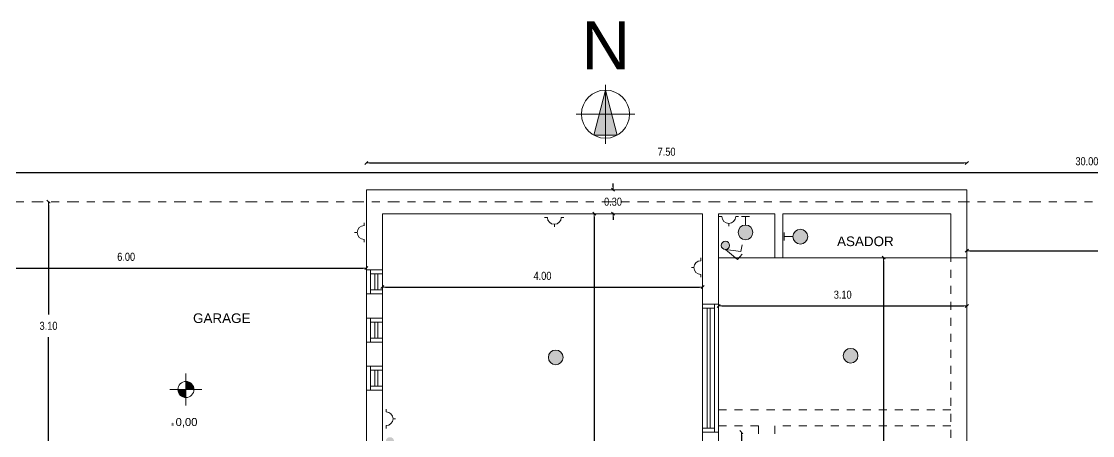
# Model space of a CAD drawing. Header units: millimetres. Extents: x 337 to 1167, y 242 to 575.
# Drawn here: x 541.02 to 554.4, y 252.67 to 257.84 of the extents above; entities that cross this region are included whole.
import ezdxf
from ezdxf.enums import TextEntityAlignment as Align

# ---------------------------------------------------------------- set-up
doc = ezdxf.new("R2010")
doc.units = ezdxf.units.MM
doc.linetypes.add('bein_line', pattern=[0.08, 0.04, -0.04])
doc.linetypes.add('EJE', pattern=[0.205, 0.145, -0.03, 0, -0.03])
doc.layers.get('0').update_dxf_attribs({"lineweight": 5})
doc.layers.get('Defpoints').update_dxf_attribs({"lineweight": 5})
for name, color, linetype, lineweight in [('01', 1, 'Continuous', 5), ('cotas', 7, 'Continuous', 5), ('MUROS', 4, 'Continuous', 20), ('PRESENTACION ANTEPROYECTO', 7, 'Continuous', 5), ('trama', 9, 'Continuous', 25)]:
    doc.layers.add(name, color=color, linetype=linetype, lineweight=lineweight)
doc.styles.add('GENERATED_STYLE_13', font='')
doc.styles.add('GENERATED_STYLE_14', font='arial.ttf')
doc.styles.get('GENERATED_STYLE_13').set_extended_font_data('Arial Narrow Occidental')
doc.dimstyles.new('Dimstyle_92', dxfattribs={"dimtxt": 0.1, "dimasz": 0.038, "dimexe": 0.18, "dimexo": 0, "dimgap": 0.09, "dimtad": 1, "dimtih": 1, "dimtoh": 1, "dimzin": 0, "dimdsep": 46, "dimtxsty": 'GENERATED_STYLE_13', "dimblk": 'ARROWHEAD_6', "dimblk1": 'ARROWHEAD_6', "dimblk2": 'ARROWHEAD_6', "dimcen": 0.09, "dimse1": 1, "dimse2": 1, "dimclrd": 252, "dimclre": 252, "dimclrt": 252, "dimadec": 0, "dimazin": 0, "dimtfac": 1, "dimtdec": 4, "dimtmove": 0, "dimatfit": 3, "dimfxl": 1, "dimtolj": 1, "dimtzin": 0, "dimarcsym": 0})

# ---------------------------------------------------------------- blocks, each defined once
blk = doc.blocks.new('ARROWHEAD_6')
at = {"color": 0, "linetype": 'Continuous'}
for p, q in [((0, 0), (-1, 0)), ((-0.5, -0.5), (0.5, 0.5))]:
    blk.add_line(p, q, dxfattribs=at)
blk = doc.blocks.new('*D338')
at = {"layer": 'cotas', "color": 252, "lineweight": -2, "transparency": 16777216}
blk.add_line((545.57, 254.522), (549.494, 254.522), dxfattribs=at)
at = {"layer": 'Defpoints', "color": 0, "transparency": 16777216}
for p in [(545.532, 255.438), (549.532, 255.438), (549.532, 254.522)]:
    blk.add_point(p, dxfattribs=at)
at = {"layer": 'cotas', "color": 252, "lineweight": -2, "transparency": 16777216, "xscale": 0.03800000000000001, "yscale": 0.03800000000000001, "zscale": 0.03800000000000001, "rotation": 180}
blk.add_blockref('ARROWHEAD_6', (545.532, 254.522), dxfattribs=at)
at = {"layer": 'cotas', "color": 252, "lineweight": -2, "transparency": 16777216, "xscale": 0.03800000000000001, "yscale": 0.03800000000000001, "zscale": 0.03800000000000001}
blk.add_blockref('ARROWHEAD_6', (549.532, 254.522), dxfattribs=at)
at = {"layer": 'cotas', "color": 252, "transparency": 16777216, "insert": (547.532, 254.662), "char_height": 0.1, "attachment_point": 5, "style": 'GENERATED_STYLE_13'}
blk.add_mtext('\\A1;4.00', dxfattribs=at)
blk = doc.blocks.new('*D335')
at = {"layer": 'cotas', "color": 252, "lineweight": -2, "transparency": 16777216}
for p, q in [((548.413, 255.776), (548.413, 255.814)), ((548.413, 255.738), (548.413, 255.728)), ((548.413, 255.438), (548.413, 255.448)), ((548.413, 255.4), (548.413, 255.362))]:
    blk.add_line(p, q, dxfattribs=at)
at = {"layer": 'Defpoints', "color": 0, "transparency": 16777216}
for p in [(548.413, 255.738), (549.332, 255.738), (549.332, 255.438)]:
    blk.add_point(p, dxfattribs=at)
at = {"layer": 'cotas', "color": 252, "lineweight": -2, "transparency": 16777216, "xscale": 0.03800000000000001, "yscale": 0.03800000000000001, "zscale": 0.03800000000000001}
for p, rotation in [((548.413, 255.738), 270), ((548.413, 255.438), 90)]:
    blk.add_blockref('ARROWHEAD_6', p, dxfattribs=dict(at, rotation=rotation))
at = {"layer": 'cotas', "color": 252, "transparency": 16777216, "insert": (548.413, 255.588), "char_height": 0.1, "attachment_point": 5, "style": 'GENERATED_STYLE_13'}
blk.add_mtext('\\A1;0.30', dxfattribs=at)
blk = doc.blocks.new('*D358')
at = {"layer": 'cotas', "color": 252, "lineweight": -2, "transparency": 16777216}
for p, q in [((548.179, 255.4), (548.179, 252.103)), ((548.179, 248.526), (548.179, 251.823))]:
    blk.add_line(p, q, dxfattribs=at)
at = {"layer": 'Defpoints', "color": 0, "transparency": 16777216}
for p in [(545.532, 255.438), (547.632, 248.488), (548.179, 248.488)]:
    blk.add_point(p, dxfattribs=at)
at = {"layer": 'cotas', "color": 252, "lineweight": -2, "transparency": 16777216, "xscale": 0.03800000000000001, "yscale": 0.03800000000000001, "zscale": 0.03800000000000001}
for p, rotation in [((548.179, 255.438), 90), ((548.179, 248.488), 270)]:
    blk.add_blockref('ARROWHEAD_6', p, dxfattribs=dict(at, rotation=rotation))
at = {"layer": 'cotas', "color": 252, "transparency": 16777216, "insert": (548.179, 251.963), "char_height": 0.1, "attachment_point": 5, "style": 'GENERATED_STYLE_13'}
blk.add_mtext('\\A1;6.95', dxfattribs=at)
blk = doc.blocks.new('*D359')
at = {"layer": 'cotas', "color": 252, "lineweight": -2, "transparency": 16777216}
blk.add_line((549.77, 254.287), (552.794, 254.287), dxfattribs=at)
at = {"layer": 'Defpoints', "color": 0, "transparency": 16777216}
for p in [(549.732, 254.888), (552.832, 254.888), (552.832, 254.287)]:
    blk.add_point(p, dxfattribs=at)
at = {"layer": 'cotas', "color": 252, "lineweight": -2, "transparency": 16777216, "xscale": 0.03800000000000001, "yscale": 0.03800000000000001, "zscale": 0.03800000000000001, "rotation": 180}
blk.add_blockref('ARROWHEAD_6', (549.732, 254.287), dxfattribs=at)
at = {"layer": 'cotas', "color": 252, "lineweight": -2, "transparency": 16777216, "xscale": 0.03800000000000001, "yscale": 0.03800000000000001, "zscale": 0.03800000000000001}
blk.add_blockref('ARROWHEAD_6', (552.832, 254.287), dxfattribs=at)
at = {"layer": 'cotas', "color": 252, "transparency": 16777216, "insert": (551.282, 254.427), "char_height": 0.1, "attachment_point": 5, "style": 'GENERATED_STYLE_13'}
blk.add_mtext('\\A1;3.10', dxfattribs=at)
blk = doc.blocks.new('OBJECT_353', base_point=(119.823, 245.494))
at = {"layer": 'PRESENTACION ANTEPROYECTO'}
blk.add_hatch(color=7, dxfattribs=at).paths.add_polyline_path([(119.97, 245.233), (119.823, 245.794), (119.676, 245.233)], flags=0)
at = {"layer": 'PRESENTACION ANTEPROYECTO', "color": 7, "linetype": 'Continuous'}
for p, q in [((119.676, 245.233), (119.823, 245.794)), ((119.823, 245.859), (119.823, 245.123)), ((119.823, 245.794), (119.97, 245.233)), ((119.455, 245.494), (120.191, 245.494)), ((119.97, 245.233), (119.676, 245.233))]:
    blk.add_line(p, q, dxfattribs=at)
blk.add_circle((119.823, 245.494), 0.3, dxfattribs=at)
at = {"layer": 'PRESENTACION ANTEPROYECTO', "color": 7, "style": 'GENERATED_STYLE_14'}
blk.add_attdef('txt', text='', height=0.6, dxfattribs=at).set_placement((119.826, 245.872), align=Align.BOTTOM_CENTER)
blk = doc.blocks.new('*D360')
at = {"layer": 'cotas', "color": 252, "lineweight": -2, "transparency": 16777216}
for p, q in [((551.793, 254.85), (551.793, 251.928)), ((551.793, 248.726), (551.793, 251.648))]:
    blk.add_line(p, q, dxfattribs=at)
at = {"layer": 'Defpoints', "color": 0, "transparency": 16777216}
for p in [(552.832, 254.888), (551.793, 248.688), (552.832, 248.688)]:
    blk.add_point(p, dxfattribs=at)
at = {"layer": 'cotas', "color": 252, "lineweight": -2, "transparency": 16777216, "xscale": 0.03800000000000001, "yscale": 0.03800000000000001, "zscale": 0.03800000000000001}
for p, rotation in [((551.793, 254.888), 90), ((551.793, 248.688), 270)]:
    blk.add_blockref('ARROWHEAD_6', p, dxfattribs=dict(at, rotation=rotation))
at = {"layer": 'cotas', "color": 252, "transparency": 16777216, "insert": (551.793, 251.788), "char_height": 0.1, "attachment_point": 5, "style": 'GENERATED_STYLE_13'}
blk.add_mtext('\\A1;6.20', dxfattribs=at)
blk = doc.blocks.new('*D362')
at = {"layer": 'cotas', "color": 252, "lineweight": -2, "transparency": 16777216}
blk.add_line((539.37, 254.76), (545.294, 254.76), dxfattribs=at)
at = {"layer": 'Defpoints', "color": 0, "transparency": 16777216}
for p in [(545.332, 255.588), (539.332, 255.188), (545.332, 254.76)]:
    blk.add_point(p, dxfattribs=at)
at = {"layer": 'cotas', "color": 252, "lineweight": -2, "transparency": 16777216, "xscale": 0.03800000000000001, "yscale": 0.03800000000000001, "zscale": 0.03800000000000001, "rotation": 180}
blk.add_blockref('ARROWHEAD_6', (539.332, 254.76), dxfattribs=at)
at = {"layer": 'cotas', "color": 252, "lineweight": -2, "transparency": 16777216, "xscale": 0.03800000000000001, "yscale": 0.03800000000000001, "zscale": 0.03800000000000001}
blk.add_blockref('ARROWHEAD_6', (545.332, 254.76), dxfattribs=at)
at = {"layer": 'cotas', "color": 252, "transparency": 16777216, "insert": (542.332, 254.9), "char_height": 0.1, "attachment_point": 5, "style": 'GENERATED_STYLE_13'}
blk.add_mtext('\\A1;6.00', dxfattribs=at)
blk = doc.blocks.new('*D363')
at = {"layer": 'cotas', "color": 252, "lineweight": -2, "transparency": 16777216}
for p, q in [((550.016, 252.672), (550.016, 252.151)), ((550.016, 251.35), (550.016, 251.871))]:
    blk.add_line(p, q, dxfattribs=at)
at = {"layer": 'Defpoints', "color": 0, "transparency": 16777216}
for p in [(549.732, 252.71), (549.732, 251.312), (550.016, 251.312)]:
    blk.add_point(p, dxfattribs=at)
at = {"layer": 'cotas', "color": 252, "lineweight": -2, "transparency": 16777216, "xscale": 0.03800000000000001, "yscale": 0.03800000000000001, "zscale": 0.03800000000000001}
for p, rotation in [((550.016, 252.71), 90), ((550.016, 251.312), 270)]:
    blk.add_blockref('ARROWHEAD_6', p, dxfattribs=dict(at, rotation=rotation))
at = {"layer": 'cotas', "color": 252, "transparency": 16777216, "insert": (550.016, 252.011), "char_height": 0.1, "attachment_point": 5, "style": 'GENERATED_STYLE_13'}
blk.add_mtext('\\A1;1.40', dxfattribs=at)
blk = doc.blocks.new('*D371')
at = {"layer": 'cotas', "color": 252, "lineweight": -2, "transparency": 16777216}
blk.add_line((552.87, 254.976), (569.294, 254.976), dxfattribs=at)
at = {"layer": 'Defpoints', "color": 0, "transparency": 16777216}
for p in [(552.832, 255.588), (569.332, 255.588), (569.332, 254.976)]:
    blk.add_point(p, dxfattribs=at)
at = {"layer": 'cotas', "color": 252, "lineweight": -2, "transparency": 16777216, "xscale": 0.03800000000000001, "yscale": 0.03800000000000001, "zscale": 0.03800000000000001, "rotation": 180}
blk.add_blockref('ARROWHEAD_6', (552.832, 254.976), dxfattribs=at)
at = {"layer": 'cotas', "color": 252, "lineweight": -2, "transparency": 16777216, "xscale": 0.03800000000000001, "yscale": 0.03800000000000001, "zscale": 0.03800000000000001}
blk.add_blockref('ARROWHEAD_6', (569.332, 254.976), dxfattribs=at)
at = {"layer": 'cotas', "color": 252, "transparency": 16777216, "insert": (561.082, 255.116), "char_height": 0.1, "attachment_point": 5, "style": 'GENERATED_STYLE_13'}
blk.add_mtext('\\A1;16.50', dxfattribs=at)
blk = doc.blocks.new('*D372')
at = {"layer": 'cotas', "color": 252, "lineweight": -2, "transparency": 16777216}
blk.add_line((545.37, 256.072), (552.794, 256.072), dxfattribs=at)
at = {"layer": 'Defpoints', "color": 0, "transparency": 16777216}
for p in [(552.832, 256.072), (545.332, 255.738), (552.832, 255.738)]:
    blk.add_point(p, dxfattribs=at)
at = {"layer": 'cotas', "color": 252, "lineweight": -2, "transparency": 16777216, "xscale": 0.03800000000000001, "yscale": 0.03800000000000001, "zscale": 0.03800000000000001, "rotation": 180}
blk.add_blockref('ARROWHEAD_6', (545.332, 256.072), dxfattribs=at)
at = {"layer": 'cotas', "color": 252, "lineweight": -2, "transparency": 16777216, "xscale": 0.03800000000000001, "yscale": 0.03800000000000001, "zscale": 0.03800000000000001}
blk.add_blockref('ARROWHEAD_6', (552.832, 256.072), dxfattribs=at)
at = {"layer": 'cotas', "color": 252, "transparency": 16777216, "insert": (549.082, 256.212), "char_height": 0.1, "attachment_point": 5, "style": 'GENERATED_STYLE_13'}
blk.add_mtext('\\A1;7.50', dxfattribs=at)
blk = doc.blocks.new('*D373')
at = {"layer": 'cotas', "color": 252, "lineweight": -2, "transparency": 16777216}
blk.add_line((539.37, 255.953), (569.294, 255.953), dxfattribs=at)
at = {"layer": 'Defpoints', "color": 0, "transparency": 16777216}
for p in [(569.332, 255.953), (569.332, 255.588), (539.332, 255.188)]:
    blk.add_point(p, dxfattribs=at)
at = {"layer": 'cotas', "color": 252, "lineweight": -2, "transparency": 16777216, "xscale": 0.03800000000000001, "yscale": 0.03800000000000001, "zscale": 0.03800000000000001, "rotation": 180}
blk.add_blockref('ARROWHEAD_6', (539.332, 255.953), dxfattribs=at)
at = {"layer": 'cotas', "color": 252, "lineweight": -2, "transparency": 16777216, "xscale": 0.03800000000000001, "yscale": 0.03800000000000001, "zscale": 0.03800000000000001}
blk.add_blockref('ARROWHEAD_6', (569.332, 255.953), dxfattribs=at)
at = {"layer": 'cotas', "color": 252, "transparency": 16777216, "insert": (554.332, 256.093), "char_height": 0.1, "attachment_point": 5, "style": 'GENERATED_STYLE_13'}
blk.add_mtext('\\A1;30.00', dxfattribs=at)
blk = doc.blocks.new('*D468')
at = {"layer": 'cotas', "color": 252, "lineweight": -2, "transparency": 16777216}
for p, q in [((541.362, 255.55), (541.362, 254.178)), ((541.362, 252.526), (541.362, 253.898))]:
    blk.add_line(p, q, dxfattribs=at)
at = {"layer": 'Defpoints', "color": 0, "transparency": 16777216}
for p in [(544.673, 255.588), (541.362, 252.488), (544.673, 252.488)]:
    blk.add_point(p, dxfattribs=at)
at = {"layer": 'cotas', "color": 252, "lineweight": -2, "transparency": 16777216, "xscale": 0.03800000000000001, "yscale": 0.03800000000000001, "zscale": 0.03800000000000001}
for p, rotation in [((541.362, 255.588), 90), ((541.362, 252.488), 270)]:
    blk.add_blockref('ARROWHEAD_6', p, dxfattribs=dict(at, rotation=rotation))
at = {"layer": 'cotas', "color": 252, "transparency": 16777216, "insert": (541.362, 254.038), "char_height": 0.1, "attachment_point": 5, "style": 'GENERATED_STYLE_13'}
blk.add_mtext('\\A1;3.10', dxfattribs=at)

msp = doc.modelspace()

# ---------------------------------------------------------------- hatches: boundary and pattern name
at = {"layer": 'trama'}
h = msp.add_hatch(color=256, dxfattribs=at)
h.dxf.hatch_style = 1
h.paths.add_polyline_path([(539.595, 255.507), (539.595, 255.257), (539.659, 255.382)])
h.paths.add_polyline_path([(539.724, 255.507), (539.659, 255.382), (539.724, 255.257)])
h.paths.add_polyline_path([(547.791, 253.644, 1), (547.606, 253.644, 1)])
h.paths.add_polyline_path([(543.105, 251.583, 1), (542.921, 251.583, 1)])
h.paths.add_polyline_path([(544.496, 251.606, 0.70944), (544.332, 251.664, -0.057131), (544.422, 251.516, 0.358569)])
h.paths.add_polyline_path([(544.332, 251.664, 0.169974), (544.312, 251.606, 0.472137), (544.422, 251.516, 0.057131)])
h.paths.add_polyline_path([(543.854, 252.141, 1), (543.75, 252.141, 1)])
h.paths.add_polyline_path([(542.02, 249.657, 1), (542.204, 249.657, 1)])
h.paths.add_polyline_path([(542.866, 248.933, 1), (542.682, 248.933, 1)])
h.paths.add_polyline_path([(542.866, 250.373, 1), (542.682, 250.373, 1)])
h.paths.add_polyline_path([(544.481, 250.163, 1), (544.296, 250.163, 1)])
h.paths.add_polyline_path([(544.291, 250.756), (544.166, 250.692), (544.416, 250.692)])
h.paths.add_polyline_path([(544.416, 250.821), (544.166, 250.821), (544.291, 250.756)])
h.paths.add_polyline_path([(545.219, 250.618, 1), (545.323, 250.618, 1)])
h.paths.add_polyline_path([(547.791, 251.015, 1), (547.606, 251.015, 1)])
h.paths.add_polyline_path([(545.441, 248.756, 1), (545.337, 248.756, 1)])
h.paths.add_polyline_path([(546.745, 248.428, 1), (546.641, 248.428, 1)])
h.paths.add_polyline_path([(547.423, 248.092, 1), (547.238, 248.092, 1)])
h.paths.add_polyline_path([(544.378, 247.038, 1), (544.563, 247.038, 1)])
h.paths.add_polyline_path([(545.308, 247.705, 1), (545.412, 247.705, 1)])
h.paths.add_polyline_path([(546.048, 247.537, 0.101884), (546.036, 247.554), (545.964, 247.554, 0.202322), (545.948, 247.517, 0.820815), (546.048, 247.497)])
h.paths.add_polyline_path([(545.832, 247.162, 0.532696), (545.705, 247.248), (545.692, 247.202), (545.687, 247.153), (545.692, 247.103), (545.699, 247.08, 0.557687)])
h.paths.add_polyline_path([(545.687, 247.153), (545.692, 247.202), (545.705, 247.248, 0.062015), (545.685, 247.237), (545.682, 247.229), (545.673, 247.179), (545.673, 247.127), (545.679, 247.093, 0.064266), (545.699, 247.08), (545.692, 247.103)])
h.paths.add_polyline_path([(545.673, 247.179), (545.682, 247.229), (545.685, 247.237, 0.238368), (545.648, 247.162, 0.215752), (545.679, 247.093), (545.673, 247.127)])
h.paths.add_polyline_path([(546.598, 247.128, 1), (546.413, 247.128, 1)])
h.paths.add_polyline_path([(547.76, 247.23, 1), (547.945, 247.23, 1)])
h.paths.add_polyline_path([(549.455, 247.173, 1), (549.271, 247.173, 1)])
h.paths.add_polyline_path([(549.218, 246.037, 0.370665), (549.139, 246.128), (549.139, 245.946, 0.370665)])
h.paths.add_polyline_path([(549.139, 246.128, 0.459145), (549.033, 246.037, 0.459145), (549.139, 245.946)])
h.paths.add_polyline_path([(551.901, 247.146, 1), (551.717, 247.146, 1)])
h.paths.add_polyline_path([(552.452, 247.374, 1), (552.267, 247.374, 1)])
h.paths.add_polyline_path([(549.52, 248.569, 1), (549.416, 248.569, 1)])
h.paths.add_polyline_path([(551.06, 248.345), (550.995, 248.469), (550.995, 248.22)])
h.paths.add_polyline_path([(551.124, 248.469), (551.06, 248.345), (551.124, 248.22)])
h.paths.add_polyline_path([(551.846, 248.417, 1), (551.95, 248.417, 1)])
h.paths.add_polyline_path([(550.037, 249.408, 1), (549.852, 249.408, 1)])
h.paths.add_polyline_path([(552.98, 247.306, 1), (553.164, 247.306, 1)])
h.paths.add_polyline_path([(552.999, 251.747, 1), (553.184, 251.747, 1)])
h.paths.add_polyline_path([(551.287, 253.665, 1), (551.472, 253.665, 1)])
h.paths.add_polyline_path([(550.845, 255.152, 1), (550.661, 255.152, 1)])
h.paths.add_polyline_path([(545.679, 252.596, 1), (545.575, 252.596, 1)])
h.paths.add_polyline_path([(549.513, 251.994, 1), (549.409, 251.994, 1)])
h.paths.add_polyline_path([(549.765, 255.043, 1), (549.869, 255.043, 1)])
h = msp.add_hatch(color=256, dxfattribs=at)
h.dxf.hatch_style = 1
h.paths.add_polyline_path([(550.161, 255.205, 1), (549.976, 255.205, 1)])

# ---------------------------------------------------------------- linework, layer by layer
at = {"layer": '01'}
for p, q in [((550.068, 255.405), (550.019, 255.405)), ((550.068, 255.297), (550.068, 255.405)), ((550.068, 255.405), (550.118, 255.405)), ((545.303, 255.324), (545.303, 255.289)), ((547.559, 255.393), (547.594, 255.393)), ((547.68, 255.307), (547.68, 255.275)), ((547.766, 255.393), (547.8, 255.393)), ((549.739, 255.402), (549.773, 255.402)), ((549.859, 255.316), (549.859, 255.283)), ((549.945, 255.402), (549.98, 255.402)), ((545.217, 255.204), (545.184, 255.204)), ((550.552, 255.152), (550.552, 255.202)), ((550.661, 255.152), (550.552, 255.152)), ((550.552, 255.152), (550.552, 255.103)), ((545.303, 255.118), (545.303, 255.083)), ((550.01, 254.966), (550.028, 255.051)), ((549.51, 254.886), (549.51, 254.852)), ((549.817, 254.991), (550.01, 254.966)), ((549.817, 254.991), (549.968, 254.868)), ((549.968, 254.868), (550.027, 254.932)), ((549.424, 254.766), (549.392, 254.766)), ((549.51, 254.68), (549.51, 254.645)), ((545.579, 252.964), (545.579, 252.999)), ((545.665, 252.878), (545.698, 252.878)), ((545.579, 252.758), (545.579, 252.792))]:
    msp.add_line(p, q, dxfattribs=at)
at = {"layer": '01', "linetype": 'Continuous'}
for p, q in [((550.432, 254.888), (549.732, 254.888)), ((552.632, 254.888), (550.532, 254.888)), ((552.832, 252.038), (552.832, 254.888)), ((545.332, 254.736), (545.332, 254.436)), ((545.382, 254.736), (545.382, 254.436)), ((545.532, 254.436), (545.532, 254.736)), ((545.382, 254.686), (545.382, 254.486)), ((545.382, 254.686), (545.532, 254.686)), ((545.437, 254.686), (545.437, 254.486)), ((545.477, 254.686), (545.477, 254.486)), ((545.382, 254.486), (545.532, 254.486)), ((549.532, 252.71), (549.532, 254.31)), ((549.682, 254.26), (549.532, 254.26)), ((549.587, 254.26), (549.587, 252.76)), ((549.627, 254.26), (549.627, 252.76)), ((549.682, 254.31), (549.682, 252.71)), ((549.682, 254.26), (549.682, 252.76)), ((549.732, 254.31), (549.732, 252.71)), ((545.332, 254.136), (545.332, 253.836)), ((545.382, 254.136), (545.382, 253.836)), ((545.382, 254.086), (545.382, 253.886)), ((545.382, 254.086), (545.532, 254.086)), ((545.437, 254.086), (545.437, 253.886)), ((545.477, 254.086), (545.477, 253.886)), ((545.532, 253.836), (545.532, 254.136)), ((549.532, 252.76), (549.532, 254.185)), ((545.382, 253.886), (545.532, 253.886)), ((545.332, 253.536), (545.332, 253.236)), ((545.382, 253.536), (545.382, 253.236)), ((545.532, 253.236), (545.532, 253.536)), ((545.382, 253.486), (545.382, 253.286)), ((545.382, 253.486), (545.532, 253.486)), ((545.437, 253.486), (545.437, 253.286)), ((545.477, 253.486), (545.477, 253.286)), ((545.382, 253.286), (545.532, 253.286)), ((549.532, 252.76), (549.682, 252.76))]:
    msp.add_line(p, q, dxfattribs=at)
at = {"layer": '01', "linetype": 'bein_line'}
for p, q in [((552.632, 252.038), (552.632, 254.888)), ((552.632, 252.988), (549.732, 252.988)), ((550.232, 252.788), (549.732, 252.788)), ((550.232, 248.688), (550.232, 252.788)), ((550.432, 248.688), (550.432, 252.788)), ((552.632, 252.788), (550.432, 252.788))]:
    msp.add_line(p, q, dxfattribs=at)
at = {"layer": '01'}
for centre, radius in [((550.068, 255.205), 0.0922), ((550.753, 255.152), 0.0922), ((549.817, 255.043), 0.052), ((547.698, 253.644), 0.0922), ((551.38, 253.665), 0.0922)]:
    msp.add_circle(centre, radius, dxfattribs=at)
for centre, start, end in [((545.303, 255.204), 90, 270), ((547.68, 255.393), 180, 0), ((549.859, 255.402), 180, 0), ((549.51, 254.766), 90, 270), ((545.579, 252.878), 270, 90)]:
    msp.add_arc(centre, 0.0859, start, end, dxfattribs=at)
at = {"layer": 'MUROS'}
for p, q in [((552.832, 255.738), (545.332, 255.738)), ((545.332, 255.738), (545.332, 254.736)), ((552.832, 254.888), (552.832, 255.738)), ((549.532, 255.438), (545.532, 255.438)), ((545.532, 255.438), (545.532, 254.736)), ((549.532, 254.31), (549.532, 255.438)), ((550.432, 255.438), (549.732, 255.438)), ((549.732, 254.31), (549.732, 255.438)), ((550.432, 254.888), (550.432, 255.438)), ((550.532, 254.888), (550.532, 255.438)), ((552.632, 255.438), (550.532, 255.438)), ((552.632, 254.888), (552.632, 255.438)), ((550.432, 254.888), (550.532, 254.888)), ((552.632, 254.888), (552.832, 254.888)), ((545.332, 254.736), (545.532, 254.736)), ((545.332, 254.436), (545.532, 254.436)), ((545.332, 254.436), (545.332, 254.136)), ((545.532, 254.436), (545.532, 254.136)), ((549.532, 254.31), (549.732, 254.31)), ((545.332, 254.136), (545.532, 254.136)), ((545.332, 253.836), (545.532, 253.836)), ((545.332, 253.836), (545.332, 253.536)), ((545.532, 253.836), (545.532, 253.536)), ((545.332, 253.536), (545.532, 253.536)), ((545.332, 253.236), (545.332, 252.488)), ((545.332, 253.236), (545.532, 253.236)), ((545.532, 253.236), (545.532, 252.288)), ((549.532, 251.312), (549.532, 252.71)), ((549.532, 252.71), (549.732, 252.71)), ((549.732, 251.312), (549.732, 252.71))]:
    msp.add_line(p, q, dxfattribs=at)
at = {"layer": 'PRESENTACION ANTEPROYECTO', "color": 252, "linetype": 'EJE'}
msp.add_line((569.332, 255.588), (539.732, 255.588), dxfattribs=at)
at = {"layer": 'PRESENTACION ANTEPROYECTO', "color": 7, "linetype": 'Continuous'}
for p, q in [((543.079, 253.443), (543.079, 253.043)), ((543.279, 253.243), (542.879, 253.243))]:
    msp.add_line(p, q, dxfattribs=at)
at = {"layer": 'PRESENTACION ANTEPROYECTO', "color": 7, "linetype": 'Continuous', "const_width": 0.1}
for points in [[(543.079, 253.193, -0.414214), (543.029, 253.243)], [(543.079, 253.293, -0.414214), (543.129, 253.243)]]:
    msp.add_lwpolyline(points, format="xyb", dxfattribs=at)
at = {"layer": 'PRESENTACION ANTEPROYECTO', "color": 7, "linetype": 'Continuous'}
msp.add_circle((543.079, 253.243), 0.1, dxfattribs=at)

# ---------------------------------------------------------------- block references
ref = msp.add_blockref('OBJECT_353', (548.319, 256.682), dxfattribs=at)
ref.add_attrib('txt', 'N', dxfattribs={"color": 7, "linetype": 'Continuous', "height": 0.6, "style": 'GENERATED_STYLE_14'}).set_placement((548.323, 257.06), align=Align.BOTTOM_CENTER)

# ---------------------------------------------------------------- texts
at = {"layer": 'PRESENTACION ANTEPROYECTO', "color": 7, "char_height": 0.12, "width": 1.3491, "attachment_point": 5, "style": 'GENERATED_STYLE_14'}
for s, insert in [('\\A1;{\\C252;ASADOR}', (551.565, 255.093)), ('\\A1;{\\C252;GARAGE}', (543.526, 254.133))]:
    msp.add_mtext(s, dxfattribs=dict(at, insert=insert))
at = {"layer": 'PRESENTACION ANTEPROYECTO', "color": 7, "insert": (543.222, 252.887), "char_height": 0.04688, "attachment_point": 3}
msp.add_mtext('{\\fArial|b0|i0|c0|p32;± \\H2.133x;0,00}', dxfattribs=at)

# ---------------------------------------------------------------- dimensions: what is measured, and where the dimension line sits
at = {"layer": 'cotas'}
for base, p1, p2, picture, middle in [((552.832, 256.072), (545.332, 255.738), (552.832, 255.738), '*D372', (549.082, 256.072)), ((549.532, 254.522), (545.532, 255.438), (549.532, 255.438), '*D338', (547.532, 254.522))]:
    dim = msp.add_linear_dim(base=base, p1=p1, p2=p2, dimstyle='Dimstyle_92', dxfattribs=at)
    dim.commit()
    dim.dimension.update_dxf_attribs({"geometry": picture, "text_midpoint": middle, "dimtype": 160})
for base, p1, p2, picture, middle in [((569.332, 255.953), (539.332, 255.188), (569.332, 255.588), '*D373', (554.332, 256.093)), ((545.332, 254.76), (539.332, 255.188), (545.332, 255.588), '*D362', (542.332, 254.9)), ((569.332, 254.976), (552.832, 255.588), (569.332, 255.588), '*D371', (561.082, 255.116)), ((552.832, 254.287), (549.732, 254.888), (552.832, 254.888), '*D359', (551.282, 254.427))]:
    dim = msp.add_linear_dim(base=base, p1=p1, p2=p2, dimstyle='Dimstyle_92', dxfattribs=at)
    dim.commit()
    dim.dimension.update_dxf_attribs({"geometry": picture, "text_midpoint": middle})
for base, p1, p2, angle, picture, middle in [((548.413, 255.738), (549.332, 255.438), (549.332, 255.738), 270, '*D335', (548.413, 255.588)), ((541.362, 252.488), (544.673, 255.588), (544.673, 252.488), 90, '*D468', (541.362, 254.038)), ((548.179, 248.488), (545.532, 255.438), (547.632, 248.488), 90, '*D358', (548.179, 251.963)), ((550.016, 251.312), (549.732, 252.71), (549.732, 251.312), 90, '*D363', (550.016, 252.011))]:
    dim = msp.add_linear_dim(base=base, p1=p1, p2=p2, angle=angle, dimstyle='Dimstyle_92', dxfattribs=at)
    dim.commit()
    dim.dimension.update_dxf_attribs({"geometry": picture, "text_midpoint": middle})
dim = msp.add_linear_dim(base=(551.793, 248.688), p1=(552.832, 254.888), p2=(552.832, 248.688), angle=90, dimstyle='Dimstyle_92', dxfattribs=at)
dim.commit()
dim.dimension.update_dxf_attribs({"geometry": '*D360', "text_midpoint": (551.793, 251.788), "dimtype": 160})

doc.saveas('drawing.dxf')
